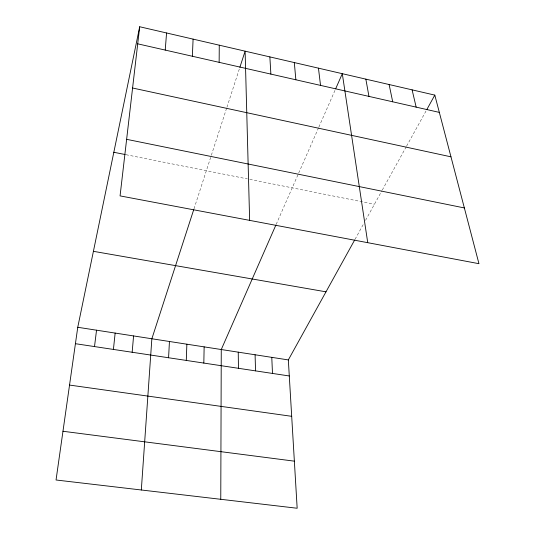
<?xml version="1.0" encoding="UTF-8"?>
<svg xmlns="http://www.w3.org/2000/svg" width="535" height="535" viewBox="0 0 535 535"><rect width="100%" height="100%" fill="white"/><g stroke="black" fill="none" stroke-linecap="round" stroke-linejoin="round"><path stroke-width="0.4" stroke-dasharray="2.67 2.01" d="M193.984 208.851L211.104 156.053M211.352 155.277L226.679 108.003M226.934 107.221L239.62 68.085M276.174 224.399L298.376 173.795M298.697 173.052L318.526 127.865M318.853 127.116L334.977 90.375M355.039 239.319L363.994 223.142M365.545 220.333L381.896 190.774M382.291 190.065L406.205 146.824M406.6 146.115L426.408 110.304M125.992 154.702L247.351 178.891M249.751 179.372L374.453 204.23"/><path stroke-width="0.8" d="M220.768 499.295L221.269 349.522L275.846 225.135M219.143 62.341L219.27 45.187M203.828 363.071L204.143 346.867M186.28 360.423L186.869 344.192M192.366 56.255L193.095 39.122M168.578 357.755L169.441 341.49M141.314 489.986L151.86 338.769L193.737 209.613M165.221 50.083L166.572 32.976M132.158 352.257L133.583 335.933M113.42 349.429L115.145 333.078M139.695 26.75L120.067 195.89L478.959 263.695L434.808 95.116L139.695 26.75L77.756 327.28L56.041 479.995L297.166 508.25L288.332 359.921L354.651 240.028M94.508 346.573L96.534 330.195M239.874 67.316L245.11 51.173L249.644 220.373M335.639 88.857L342.3 73.683L367.739 242.683M426.81 109.581L434.808 95.116M62.969 431.263L294.364 461.163M69.537 385.073L291.695 416.317M75.422 343.697L289.288 375.971M77.756 327.28L288.332 359.921M93.411 251.323L325.996 291.829M113.821 152.274L125.183 154.535M126.628 139.327L464.36 207.941M132.586 88.014L450.972 156.829M137.709 43.83L439.335 112.397M412.104 89.853L416.163 107.127M389.119 84.53L392.703 101.79M365.853 79.14L368.949 96.394M318.452 68.159L320.532 85.386M294.31 62.568L295.862 79.782M269.861 56.904L270.877 74.097M271.78 357.353L272.489 373.437M255.088 354.765L255.549 370.875M238.249 352.157L238.456 368.301"/></g></svg>
